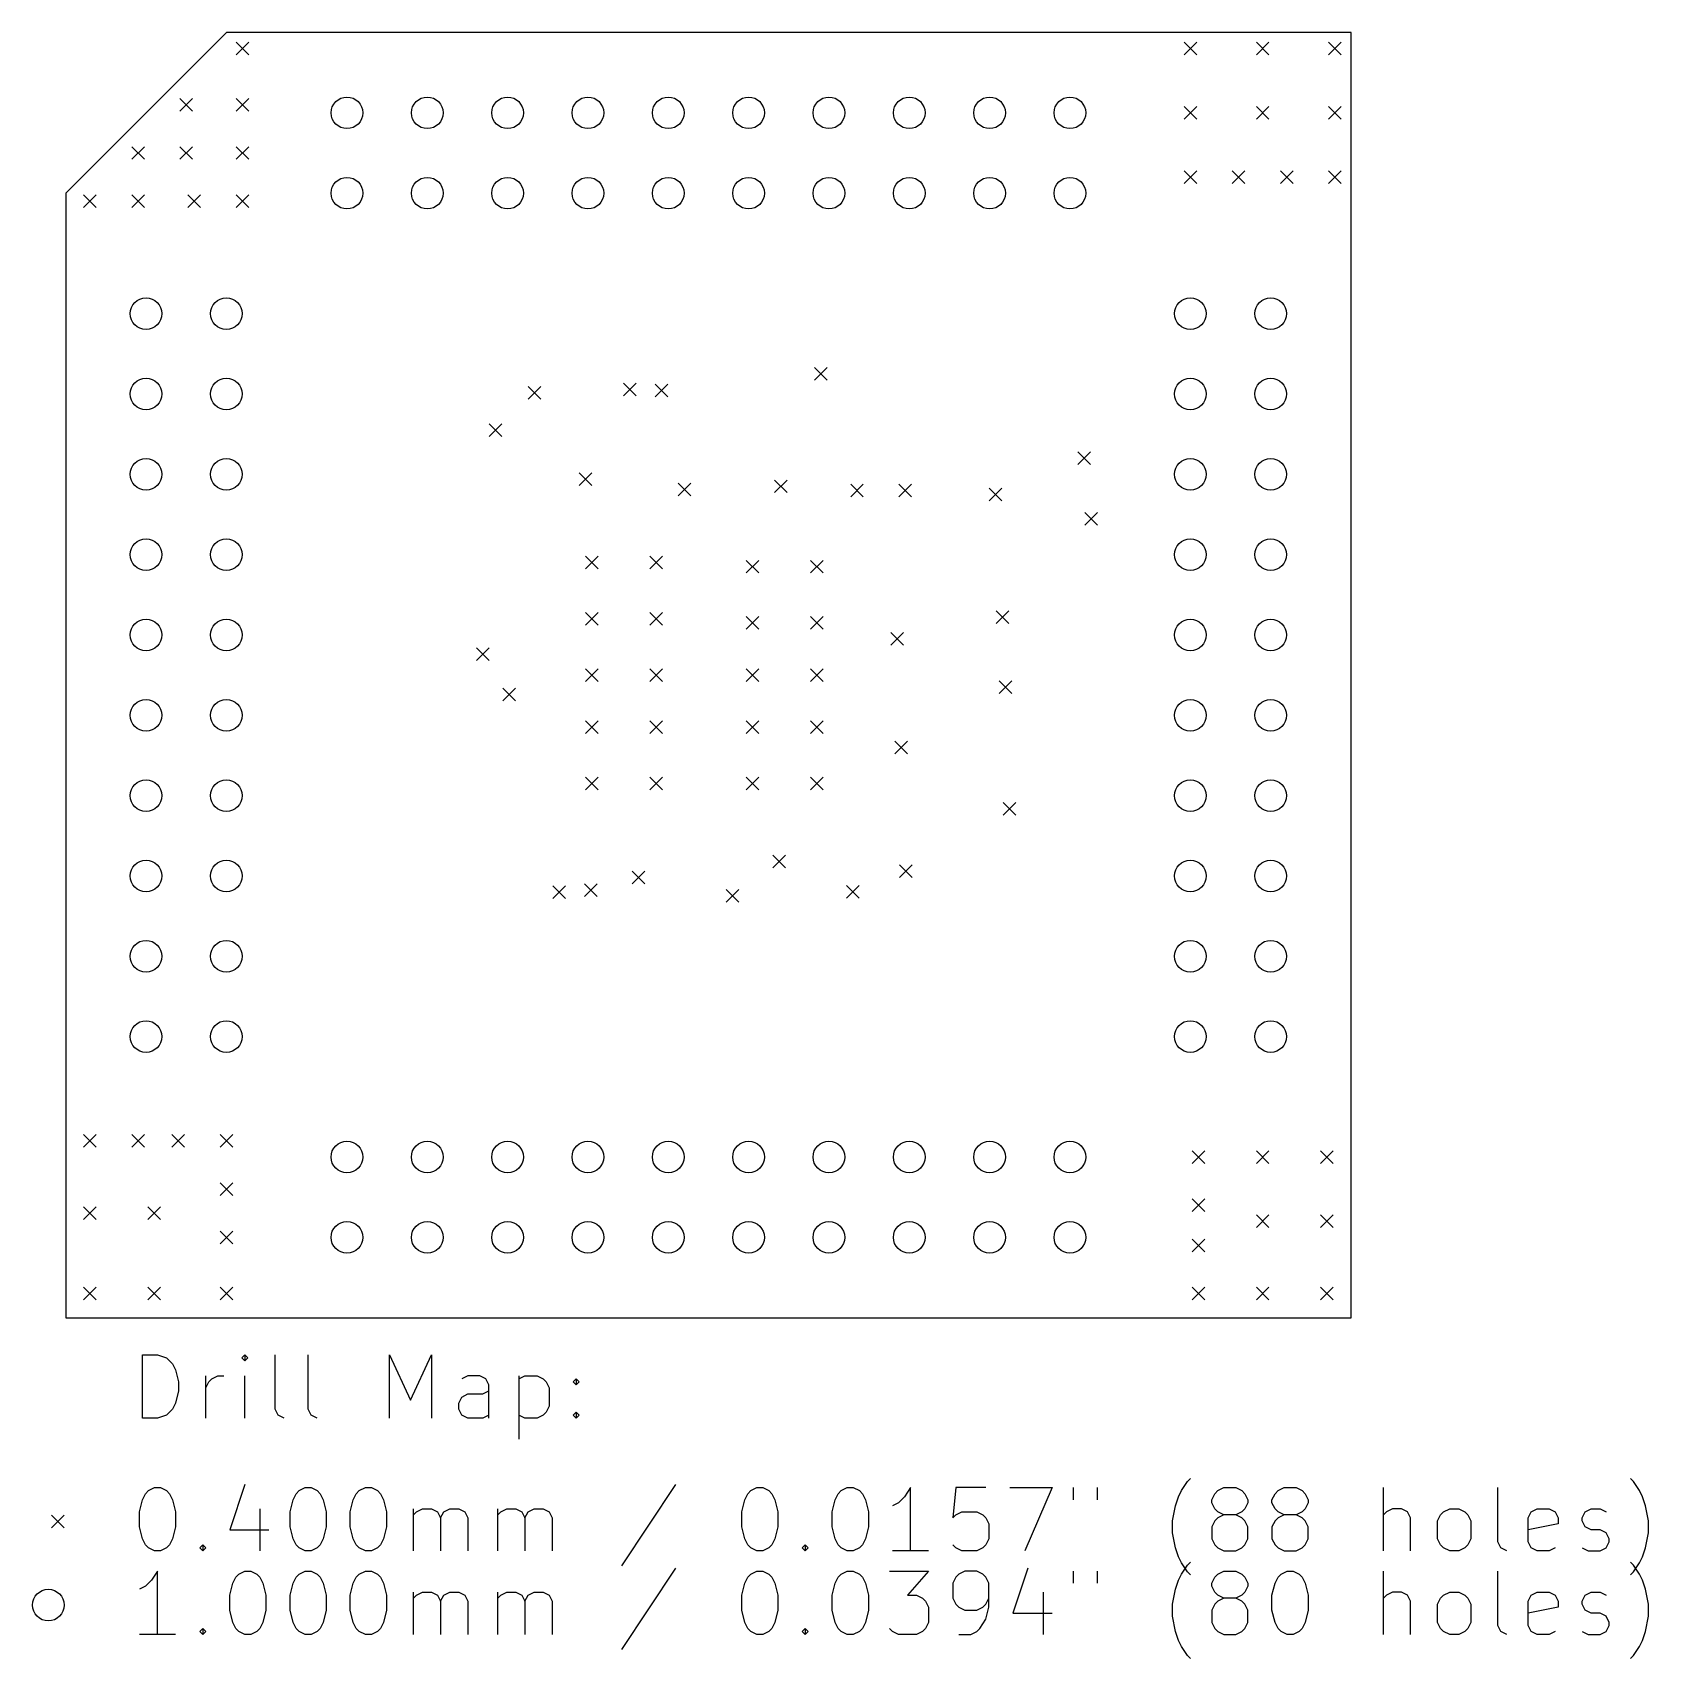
# Model space of a CAD drawing. Extents: x 164.1 to 215.1, y -108.6 to -57.1.
import ezdxf

# ---------------------------------------------------------------- set-up
doc = ezdxf.new("R2010")
doc.units = 0
doc.layers.add('BLACK', color=7, linetype='CONTINUOUS')

msp = doc.modelspace()

# ---------------------------------------------------------------- linework, layer by layer
at = {"layer": 'BLACK', "linetype": 'CONTINUOUS'}
for p, q in [((170.18, -57.15), (165.1, -62.23)), ((205.74, -57.15), (170.18, -57.15)), ((170.488, -57.458), (170.888, -57.858)), ((170.888, -57.458), (170.488, -57.858)), ((200.46, -57.458), (200.86, -57.858)), ((200.86, -57.458), (200.46, -57.858)), ((202.746, -57.458), (203.146, -57.858)), ((203.146, -57.458), (202.746, -57.858)), ((205.032, -57.458), (205.432, -57.858)), ((205.432, -57.458), (205.032, -57.858)), ((205.74, -97.79), (205.74, -57.15)), ((168.71, -59.236), (169.11, -59.636)), ((169.11, -59.236), (168.71, -59.636)), ((170.488, -59.236), (170.888, -59.636)), ((170.888, -59.236), (170.488, -59.636)), ((200.46, -59.49), (200.86, -59.89)), ((200.86, -59.49), (200.46, -59.89)), ((202.746, -59.49), (203.146, -59.89)), ((203.146, -59.49), (202.746, -59.89)), ((205.032, -59.49), (205.432, -59.89)), ((205.432, -59.49), (205.032, -59.89)), ((167.186, -60.76), (167.586, -61.16)), ((167.586, -60.76), (167.186, -61.16)), ((168.71, -60.76), (169.11, -61.16)), ((169.11, -60.76), (168.71, -61.16)), ((170.488, -60.76), (170.888, -61.16)), ((170.888, -60.76), (170.488, -61.16)), ((200.46, -61.522), (200.86, -61.922)), ((200.86, -61.522), (200.46, -61.922)), ((201.984, -61.522), (202.384, -61.922)), ((202.384, -61.522), (201.984, -61.922)), ((203.508, -61.522), (203.908, -61.922)), ((203.908, -61.522), (203.508, -61.922)), ((205.032, -61.522), (205.432, -61.922)), ((205.432, -61.522), (205.032, -61.922)), ((165.1, -62.23), (165.1, -97.79)), ((165.662, -62.284), (166.062, -62.684)), ((166.062, -62.284), (165.662, -62.684)), ((167.186, -62.284), (167.586, -62.684)), ((167.586, -62.284), (167.186, -62.684)), ((168.964, -62.284), (169.364, -62.684)), ((169.364, -62.284), (168.964, -62.684)), ((170.488, -62.284), (170.888, -62.684)), ((170.888, -62.284), (170.488, -62.684)), ((188.776, -67.745), (189.176, -68.145)), ((189.176, -67.745), (188.776, -68.145)), ((179.726, -68.3424), (180.126, -68.7424)), ((180.126, -68.3424), (179.726, -68.7424)), ((182.736, -68.2352), (183.136, -68.6352)), ((183.136, -68.2352), (182.736, -68.6352)), ((183.733, -68.2681), (184.133, -68.6681)), ((184.133, -68.2681), (183.733, -68.6681)), ((178.489, -69.523), (178.889, -69.923)), ((178.889, -69.523), (178.489, -69.923)), ((197.107, -70.412), (197.507, -70.812)), ((197.507, -70.412), (197.107, -70.812)), ((181.336, -71.0724), (181.736, -71.4724)), ((181.736, -71.0724), (181.336, -71.4724)), ((184.467, -71.404), (184.867, -71.804)), ((184.867, -71.404), (184.467, -71.804)), ((187.506, -71.301), (187.906, -71.701)), ((187.906, -71.301), (187.506, -71.701)), ((189.919, -71.428), (190.319, -71.828)), ((190.319, -71.428), (189.919, -71.828)), ((191.443, -71.428), (191.843, -71.828)), ((191.843, -71.428), (191.443, -71.828)), ((194.295, -71.555), (194.695, -71.955)), ((194.695, -71.555), (194.295, -71.955)), ((197.328, -72.3322), (197.728, -72.7322)), ((197.728, -72.3322), (197.328, -72.7322)), ((181.537, -73.714), (181.937, -74.114)), ((181.937, -73.714), (181.537, -74.114)), ((183.569, -73.714), (183.969, -74.114)), ((183.969, -73.714), (183.569, -74.114)), ((186.617, -73.841), (187.017, -74.241)), ((187.017, -73.841), (186.617, -74.241)), ((188.649, -73.841), (189.049, -74.241)), ((189.049, -73.841), (188.649, -74.241)), ((181.537, -75.492), (181.937, -75.892)), ((181.937, -75.492), (181.537, -75.892)), ((183.569, -75.492), (183.969, -75.892)), ((183.969, -75.492), (183.569, -75.892)), ((194.516, -75.4412), (194.916, -75.8412)), ((194.916, -75.4412), (194.516, -75.8412)), ((186.617, -75.619), (187.017, -76.019)), ((187.017, -75.619), (186.617, -76.019)), ((188.649, -75.619), (189.049, -76.019)), ((189.049, -75.619), (188.649, -76.019)), ((178.09, -76.6064), (178.49, -77.0064)), ((178.49, -76.6064), (178.09, -77.0064)), ((191.189, -76.127), (191.589, -76.527)), ((191.589, -76.127), (191.189, -76.527)), ((181.537, -77.27), (181.937, -77.67)), ((181.937, -77.27), (181.537, -77.67)), ((183.569, -77.27), (183.969, -77.67)), ((183.969, -77.27), (183.569, -77.67)), ((186.617, -77.27), (187.017, -77.67)), ((187.017, -77.27), (186.617, -77.67)), ((188.649, -77.27), (189.049, -77.67)), ((189.049, -77.27), (188.649, -77.67)), ((178.921, -77.8796), (179.321, -78.2796)), ((179.321, -77.8796), (178.921, -78.2796)), ((194.618, -77.651), (195.018, -78.051)), ((195.018, -77.651), (194.618, -78.051)), ((181.537, -78.921), (181.937, -79.321)), ((181.937, -78.921), (181.537, -79.321)), ((183.569, -78.921), (183.969, -79.321)), ((183.969, -78.921), (183.569, -79.321)), ((186.617, -78.921), (187.017, -79.321)), ((187.017, -78.921), (186.617, -79.321)), ((188.649, -78.921), (189.049, -79.321)), ((189.049, -78.921), (188.649, -79.321)), ((191.316, -79.556), (191.716, -79.956)), ((191.716, -79.556), (191.316, -79.956)), ((181.537, -80.699), (181.937, -81.099)), ((181.937, -80.699), (181.537, -81.099)), ((183.569, -80.699), (183.969, -81.099)), ((183.969, -80.699), (183.569, -81.099)), ((186.617, -80.699), (187.017, -81.099)), ((187.017, -80.699), (186.617, -81.099)), ((188.649, -80.699), (189.049, -81.099)), ((189.049, -80.699), (188.649, -81.099)), ((194.745, -81.495), (195.145, -81.895)), ((195.145, -81.495), (194.745, -81.895)), ((187.455, -83.1628), (187.855, -83.5628)), ((187.855, -83.1628), (187.455, -83.5628)), ((183.008, -83.6692), (183.408, -84.0692)), ((183.408, -83.6692), (183.008, -84.0692)), ((191.468, -83.4676), (191.868, -83.8676)), ((191.868, -83.4676), (191.468, -83.8676)), ((180.504, -84.1351), (180.904, -84.5351)), ((180.904, -84.1351), (180.504, -84.5351)), ((181.505, -84.0689), (181.905, -84.4689)), ((181.905, -84.0689), (181.505, -84.4689)), ((185.982, -84.255), (186.382, -84.655)), ((186.382, -84.255), (185.982, -84.655)), ((189.792, -84.128), (190.192, -84.528)), ((190.192, -84.128), (189.792, -84.528)), ((165.662, -92.002), (166.062, -92.402)), ((166.062, -92.002), (165.662, -92.402)), ((167.186, -92.002), (167.586, -92.402)), ((167.586, -92.002), (167.186, -92.402)), ((168.456, -92.002), (168.856, -92.402)), ((168.856, -92.002), (168.456, -92.402)), ((169.98, -92.002), (170.38, -92.402)), ((170.38, -92.002), (169.98, -92.402)), ((200.714, -92.51), (201.114, -92.91)), ((201.114, -92.51), (200.714, -92.91)), ((202.746, -92.51), (203.146, -92.91)), ((203.146, -92.51), (202.746, -92.91)), ((204.778, -92.51), (205.178, -92.91)), ((205.178, -92.51), (204.778, -92.91)), ((169.98, -93.526), (170.38, -93.926)), ((170.38, -93.526), (169.98, -93.926)), ((200.714, -94.034), (201.114, -94.434)), ((201.114, -94.034), (200.714, -94.434)), ((165.662, -94.288), (166.062, -94.688)), ((166.062, -94.288), (165.662, -94.688)), ((167.694, -94.288), (168.094, -94.688)), ((168.094, -94.288), (167.694, -94.688)), ((202.746, -94.542), (203.146, -94.942)), ((203.146, -94.542), (202.746, -94.942)), ((204.778, -94.542), (205.178, -94.942)), ((205.178, -94.542), (204.778, -94.942)), ((169.98, -95.05), (170.38, -95.45)), ((170.38, -95.05), (169.98, -95.45)), ((200.714, -95.304), (201.114, -95.704)), ((201.114, -95.304), (200.714, -95.704)), ((165.662, -96.828), (166.062, -97.228)), ((166.062, -96.828), (165.662, -97.228)), ((167.694, -96.828), (168.094, -97.228)), ((168.094, -96.828), (167.694, -97.228)), ((169.98, -96.828), (170.38, -97.228)), ((170.38, -96.828), (169.98, -97.228)), ((200.714, -96.828), (201.114, -97.228)), ((201.114, -96.828), (200.714, -97.228)), ((202.746, -96.828), (203.146, -97.228)), ((203.146, -96.828), (202.746, -97.228)), ((204.778, -96.828), (205.178, -97.228)), ((205.178, -96.828), (204.778, -97.228)), ((165.1, -97.79), (205.74, -97.79)), ((167.526, -100.965), (167.526, -98.9652)), ((167.526, -98.9652), (168.002, -98.9652)), ((168.002, -98.9652), (168.288, -99.0605)), ((168.288, -99.0605), (168.479, -99.251)), ((170.764, -98.9652), (170.669, -99.0605)), ((170.669, -99.0605), (170.764, -99.1557)), ((170.86, -99.0605), (170.764, -98.9652)), ((170.764, -98.9652), (170.764, -99.1557)), ((170.764, -99.1557), (170.86, -99.0605)), ((171.717, -100.68), (171.717, -98.9652)), ((172.764, -100.68), (172.764, -98.9652)), ((175.336, -100.965), (175.336, -98.9652)), ((175.336, -98.9652), (176.002, -100.394)), ((176.002, -100.394), (176.669, -98.9652)), ((176.669, -98.9652), (176.669, -100.965)), ((168.479, -99.251), (168.574, -99.4414)), ((168.574, -99.4414), (168.669, -99.8224)), ((169.526, -100.965), (169.526, -99.6319)), ((169.621, -99.8224), (169.717, -99.7271)), ((169.717, -99.7271), (169.907, -99.6319)), ((169.907, -99.6319), (170.098, -99.6319)), ((170.764, -100.965), (170.764, -99.6319)), ((177.812, -99.6319), (177.621, -99.7271)), ((178.193, -99.6319), (177.812, -99.6319)), ((178.383, -99.7271), (178.193, -99.6319)), ((178.479, -99.9176), (178.383, -99.7271)), ((179.431, -99.6319), (179.431, -101.632)), ((179.431, -99.7271), (179.621, -99.6319)), ((179.621, -99.6319), (180.002, -99.6319)), ((180.002, -99.6319), (180.193, -99.7271)), ((180.193, -99.7271), (180.288, -99.8224)), ((181.145, -99.8224), (181.24, -99.7271)), ((181.24, -99.7271), (181.336, -99.8224)), ((181.24, -99.7271), (181.24, -99.9176)), ((168.669, -100.108), (168.574, -100.489)), ((168.669, -99.8224), (168.669, -100.108)), ((169.526, -100.013), (169.621, -99.8224)), ((177.621, -100.299), (177.812, -100.203)), ((177.812, -100.203), (178.288, -100.203)), ((178.288, -100.203), (178.479, -100.108)), ((178.479, -100.965), (178.479, -99.9176)), ((180.288, -99.8224), (180.383, -100.013)), ((180.383, -100.013), (180.383, -100.584)), ((181.24, -99.9176), (181.145, -99.8224)), ((181.336, -99.8224), (181.24, -99.9176)), ((168.479, -100.68), (168.288, -100.87)), ((168.574, -100.489), (168.479, -100.68)), ((171.812, -100.87), (171.717, -100.68)), ((172.86, -100.87), (172.764, -100.68)), ((177.526, -100.489), (177.621, -100.299)), ((177.526, -100.68), (177.526, -100.489)), ((177.621, -100.87), (177.526, -100.68)), ((180.288, -100.775), (180.193, -100.87)), ((180.383, -100.584), (180.288, -100.775)), ((181.145, -100.87), (181.24, -100.775)), ((181.24, -100.775), (181.336, -100.87)), ((181.24, -100.775), (181.24, -100.965)), ((168.002, -100.965), (167.526, -100.965)), ((168.288, -100.87), (168.002, -100.965)), ((172.002, -100.965), (171.812, -100.87)), ((173.05, -100.965), (172.86, -100.87)), ((177.812, -100.965), (177.621, -100.87)), ((178.288, -100.965), (177.812, -100.965)), ((178.479, -100.87), (178.288, -100.965)), ((179.621, -100.965), (179.431, -100.87)), ((180.002, -100.965), (179.621, -100.965)), ((180.193, -100.87), (180.002, -100.965)), ((181.24, -100.965), (181.145, -100.87)), ((181.336, -100.87), (181.24, -100.965)), ((167.621, -103.356), (167.717, -103.26)), ((167.717, -103.26), (167.907, -103.165)), ((167.907, -103.165), (168.098, -103.165)), ((168.098, -103.165), (168.288, -103.26)), ((168.288, -103.26), (168.383, -103.356)), ((170.764, -103.07), (170.288, -104.499)), ((172.383, -103.356), (172.479, -103.26)), ((172.479, -103.26), (172.669, -103.165)), ((172.669, -103.165), (172.86, -103.165)), ((172.86, -103.165), (173.05, -103.26)), ((173.05, -103.26), (173.145, -103.356)), ((174.288, -103.356), (174.383, -103.26)), ((174.383, -103.26), (174.574, -103.165)), ((174.574, -103.165), (174.764, -103.165)), ((174.764, -103.165), (174.955, -103.26)), ((174.955, -103.26), (175.05, -103.356)), ((184.383, -103.07), (182.669, -105.641)), ((186.669, -103.356), (186.764, -103.26)), ((186.764, -103.26), (186.955, -103.165)), ((186.955, -103.165), (187.145, -103.165)), ((187.145, -103.165), (187.336, -103.26)), ((187.336, -103.26), (187.431, -103.356)), ((189.526, -103.356), (189.621, -103.26)), ((189.621, -103.26), (189.812, -103.165)), ((189.812, -103.165), (190.002, -103.165)), ((190.002, -103.165), (190.193, -103.26)), ((190.193, -103.26), (190.288, -103.356)), ((191.812, -103.165), (191.621, -103.451)), ((191.812, -105.165), (191.812, -103.165)), ((193.24, -103.165), (193.145, -104.118)), ((194.193, -103.165), (193.24, -103.165)), ((194.955, -103.165), (196.288, -103.165)), ((196.288, -103.165), (195.431, -105.165)), ((196.955, -103.165), (196.955, -103.546)), ((197.717, -103.165), (197.717, -103.546)), ((200.288, -103.451), (200.383, -103.26)), ((200.383, -103.26), (200.574, -102.975)), ((200.574, -102.975), (200.669, -102.88)), ((201.431, -103.356), (201.526, -103.26)), ((201.526, -103.26), (201.717, -103.165)), ((201.717, -103.165), (202.098, -103.165)), ((202.098, -103.165), (202.288, -103.26)), ((202.288, -103.26), (202.383, -103.356)), ((203.336, -103.356), (203.431, -103.26)), ((203.431, -103.26), (203.621, -103.165)), ((203.621, -103.165), (204.002, -103.165)), ((204.002, -103.165), (204.193, -103.26)), ((204.193, -103.26), (204.288, -103.356)), ((206.764, -105.165), (206.764, -103.165)), ((210.383, -104.88), (210.383, -103.165)), ((214.669, -102.975), (214.574, -102.88)), ((214.86, -103.26), (214.669, -102.975)), ((214.955, -103.451), (214.86, -103.26)), ((167.431, -103.927), (167.526, -103.546)), ((167.526, -103.546), (167.621, -103.356)), ((168.383, -103.356), (168.479, -103.546)), ((168.479, -103.546), (168.574, -103.927)), ((171.24, -103.832), (171.24, -105.165)), ((172.193, -103.927), (172.288, -103.546)), ((172.288, -103.546), (172.383, -103.356)), ((173.145, -103.356), (173.24, -103.546)), ((173.24, -103.546), (173.336, -103.927)), ((174.098, -103.927), (174.193, -103.546)), ((174.193, -103.546), (174.288, -103.356)), ((175.05, -103.356), (175.145, -103.546)), ((175.145, -103.546), (175.24, -103.927)), ((176.098, -105.165), (176.098, -103.832)), ((176.193, -103.927), (176.383, -103.832)), ((176.383, -103.832), (176.669, -103.832)), ((176.669, -103.832), (176.86, -103.927)), ((177.05, -103.927), (177.24, -103.832)), ((177.24, -103.832), (177.526, -103.832)), ((177.526, -103.832), (177.717, -103.927)), ((178.764, -105.165), (178.764, -103.832)), ((178.86, -103.927), (179.05, -103.832)), ((179.05, -103.832), (179.336, -103.832)), ((179.336, -103.832), (179.526, -103.927)), ((179.717, -103.927), (179.907, -103.832)), ((179.907, -103.832), (180.193, -103.832)), ((180.193, -103.832), (180.383, -103.927)), ((186.479, -103.927), (186.574, -103.546)), ((186.574, -103.546), (186.669, -103.356)), ((187.431, -103.356), (187.526, -103.546)), ((187.526, -103.546), (187.621, -103.927)), ((189.336, -103.927), (189.431, -103.546)), ((189.431, -103.546), (189.526, -103.356)), ((190.288, -103.356), (190.383, -103.546)), ((190.383, -103.546), (190.479, -103.927)), ((191.431, -103.641), (191.24, -103.737)), ((191.621, -103.451), (191.431, -103.641)), ((200.098, -104.213), (200.193, -103.737)), ((200.193, -103.737), (200.288, -103.451)), ((201.336, -103.546), (201.431, -103.356)), ((201.336, -103.641), (201.336, -103.546)), ((201.431, -103.832), (201.336, -103.641)), ((201.526, -103.927), (201.431, -103.832)), ((202.383, -103.832), (202.288, -103.927)), ((202.383, -103.356), (202.479, -103.546)), ((202.479, -103.641), (202.383, -103.832)), ((202.479, -103.546), (202.479, -103.641)), ((203.24, -103.546), (203.336, -103.356)), ((203.24, -103.641), (203.24, -103.546)), ((203.336, -103.832), (203.24, -103.641)), ((203.431, -103.927), (203.336, -103.832)), ((204.288, -103.832), (204.193, -103.927)), ((204.288, -103.356), (204.383, -103.546)), ((204.383, -103.641), (204.288, -103.832)), ((204.383, -103.546), (204.383, -103.641)), ((207.05, -103.832), (206.86, -103.927)), ((207.336, -103.832), (207.05, -103.832)), ((207.526, -103.927), (207.336, -103.832)), ((208.669, -103.927), (208.86, -103.832)), ((208.86, -103.832), (209.145, -103.832)), ((209.145, -103.832), (209.336, -103.927)), ((211.431, -103.927), (211.621, -103.832)), ((211.621, -103.832), (212.002, -103.832)), ((212.002, -103.832), (212.193, -103.927)), ((213.145, -103.927), (213.336, -103.832)), ((213.336, -103.832), (213.621, -103.832)), ((213.621, -103.832), (213.812, -103.927)), ((215.05, -103.737), (214.955, -103.451)), ((215.145, -104.213), (215.05, -103.737)), ((164.65, -104.04), (165.05, -104.44)), ((165.05, -104.04), (164.65, -104.44)), ((167.431, -104.403), (167.431, -103.927)), ((168.574, -103.927), (168.574, -104.403)), ((172.193, -104.403), (172.193, -103.927)), ((173.336, -103.927), (173.336, -104.403)), ((174.098, -104.403), (174.098, -103.927)), ((175.24, -103.927), (175.24, -104.403)), ((176.098, -104.022), (176.193, -103.927)), ((176.86, -103.927), (176.955, -104.118)), ((176.955, -104.118), (177.05, -103.927)), ((176.955, -104.118), (176.955, -105.165)), ((177.717, -103.927), (177.812, -104.118)), ((177.812, -104.118), (177.812, -105.165)), ((178.764, -104.022), (178.86, -103.927)), ((179.526, -103.927), (179.621, -104.118)), ((179.621, -104.118), (179.717, -103.927)), ((179.621, -104.118), (179.621, -105.165)), ((180.383, -103.927), (180.479, -104.118)), ((180.479, -104.118), (180.479, -105.165)), ((186.479, -104.403), (186.479, -103.927)), ((187.621, -103.927), (187.621, -104.403)), ((189.336, -104.403), (189.336, -103.927)), ((190.479, -103.927), (190.479, -104.403)), ((193.145, -104.118), (193.24, -104.022)), ((193.24, -104.022), (193.431, -103.927)), ((193.431, -103.927), (193.907, -103.927)), ((193.907, -103.927), (194.098, -104.022)), ((194.098, -104.022), (194.193, -104.118)), ((194.193, -104.118), (194.288, -104.308)), ((194.288, -104.308), (194.288, -104.784)), ((200.098, -104.594), (200.098, -104.213)), ((201.431, -104.213), (201.336, -104.403)), ((201.526, -104.118), (201.431, -104.213)), ((201.717, -104.022), (201.526, -103.927)), ((201.717, -104.022), (201.526, -104.118)), ((202.098, -104.022), (201.717, -104.022)), ((202.288, -103.927), (202.098, -104.022)), ((202.288, -104.118), (202.098, -104.022)), ((202.383, -104.213), (202.288, -104.118)), ((202.479, -104.403), (202.383, -104.213)), ((203.336, -104.213), (203.24, -104.403)), ((203.431, -104.118), (203.336, -104.213)), ((203.621, -104.022), (203.431, -103.927)), ((203.621, -104.022), (203.431, -104.118)), ((204.002, -104.022), (203.621, -104.022)), ((204.193, -103.927), (204.002, -104.022)), ((204.193, -104.118), (204.002, -104.022)), ((204.288, -104.213), (204.193, -104.118)), ((204.383, -104.403), (204.288, -104.213)), ((206.86, -103.927), (206.764, -104.022)), ((207.621, -104.118), (207.526, -103.927)), ((207.621, -105.165), (207.621, -104.118)), ((208.479, -104.213), (208.574, -104.022)), ((208.479, -104.784), (208.479, -104.213)), ((208.574, -104.022), (208.669, -103.927)), ((209.336, -103.927), (209.431, -104.022)), ((209.431, -104.022), (209.526, -104.213)), ((209.526, -104.213), (209.526, -104.784)), ((211.336, -104.118), (211.431, -103.927)), ((211.336, -104.88), (211.336, -104.118)), ((212.288, -104.308), (211.336, -104.499)), ((212.193, -103.927), (212.288, -104.118)), ((212.288, -104.118), (212.288, -104.308)), ((213.05, -104.118), (213.145, -103.927)), ((213.05, -104.213), (213.05, -104.118)), ((213.145, -104.403), (213.05, -104.213)), ((215.145, -104.594), (215.145, -104.213)), ((167.526, -104.784), (167.431, -104.403)), ((167.621, -104.975), (167.526, -104.784)), ((168.479, -104.784), (168.383, -104.975)), ((168.574, -104.403), (168.479, -104.784)), ((170.288, -104.499), (171.526, -104.499)), ((172.288, -104.784), (172.193, -104.403)), ((172.383, -104.975), (172.288, -104.784)), ((173.24, -104.784), (173.145, -104.975)), ((173.336, -104.403), (173.24, -104.784)), ((174.193, -104.784), (174.098, -104.403)), ((174.288, -104.975), (174.193, -104.784)), ((175.145, -104.784), (175.05, -104.975)), ((175.24, -104.403), (175.145, -104.784)), ((186.574, -104.784), (186.479, -104.403)), ((186.669, -104.975), (186.574, -104.784)), ((187.526, -104.784), (187.431, -104.975)), ((187.621, -104.403), (187.526, -104.784)), ((189.431, -104.784), (189.336, -104.403)), ((189.526, -104.975), (189.431, -104.784)), ((190.383, -104.784), (190.288, -104.975)), ((190.479, -104.403), (190.383, -104.784)), ((194.288, -104.784), (194.193, -104.975)), ((200.193, -105.07), (200.098, -104.594)), ((201.336, -104.403), (201.336, -104.784)), ((201.336, -104.784), (201.431, -104.975)), ((202.383, -104.975), (202.479, -104.784)), ((202.479, -104.784), (202.479, -104.403)), ((203.24, -104.403), (203.24, -104.784)), ((203.24, -104.784), (203.336, -104.975)), ((204.288, -104.975), (204.383, -104.784)), ((204.383, -104.784), (204.383, -104.403)), ((208.574, -104.975), (208.479, -104.784)), ((209.526, -104.784), (209.431, -104.975)), ((210.479, -105.07), (210.383, -104.88)), ((211.431, -105.07), (211.336, -104.88)), ((213.336, -104.499), (213.145, -104.403)), ((213.621, -104.499), (213.336, -104.499)), ((213.812, -104.594), (213.621, -104.499)), ((213.907, -104.784), (213.812, -104.594)), ((213.812, -105.07), (213.907, -104.88)), ((213.907, -104.88), (213.907, -104.784)), ((215.05, -105.07), (215.145, -104.594)), ((167.717, -105.07), (167.621, -104.975)), ((167.907, -105.165), (167.717, -105.07)), ((168.098, -105.165), (167.907, -105.165)), ((168.288, -105.07), (168.098, -105.165)), ((168.383, -104.975), (168.288, -105.07)), ((169.336, -105.07), (169.431, -104.975)), ((169.431, -105.165), (169.336, -105.07)), ((169.431, -104.975), (169.526, -105.07)), ((169.431, -104.975), (169.431, -105.165)), ((169.526, -105.07), (169.431, -105.165)), ((172.479, -105.07), (172.383, -104.975)), ((172.669, -105.165), (172.479, -105.07)), ((172.86, -105.165), (172.669, -105.165)), ((173.05, -105.07), (172.86, -105.165)), ((173.145, -104.975), (173.05, -105.07)), ((174.383, -105.07), (174.288, -104.975)), ((174.574, -105.165), (174.383, -105.07)), ((174.764, -105.165), (174.574, -105.165)), ((174.955, -105.07), (174.764, -105.165)), ((175.05, -104.975), (174.955, -105.07)), ((186.764, -105.07), (186.669, -104.975)), ((186.955, -105.165), (186.764, -105.07)), ((187.145, -105.165), (186.955, -105.165)), ((187.336, -105.07), (187.145, -105.165)), ((187.431, -104.975), (187.336, -105.07)), ((188.383, -105.07), (188.479, -104.975)), ((188.479, -105.165), (188.383, -105.07)), ((188.479, -104.975), (188.574, -105.07)), ((188.479, -104.975), (188.479, -105.165)), ((188.574, -105.07), (188.479, -105.165)), ((189.621, -105.07), (189.526, -104.975)), ((189.812, -105.165), (189.621, -105.07)), ((190.002, -105.165), (189.812, -105.165)), ((190.193, -105.07), (190.002, -105.165)), ((190.288, -104.975), (190.193, -105.07)), ((192.383, -105.165), (191.24, -105.165)), ((193.24, -105.07), (193.145, -104.975)), ((193.431, -105.165), (193.24, -105.07)), ((193.907, -105.165), (193.431, -105.165)), ((194.098, -105.07), (193.907, -105.165)), ((194.193, -104.975), (194.098, -105.07)), ((200.288, -105.356), (200.193, -105.07)), ((200.383, -105.546), (200.288, -105.356)), ((201.431, -104.975), (201.526, -105.07)), ((201.526, -105.07), (201.717, -105.165)), ((201.717, -105.165), (202.098, -105.165)), ((202.098, -105.165), (202.288, -105.07)), ((202.288, -105.07), (202.383, -104.975)), ((203.336, -104.975), (203.431, -105.07)), ((203.431, -105.07), (203.621, -105.165)), ((203.621, -105.165), (204.002, -105.165)), ((204.002, -105.165), (204.193, -105.07)), ((204.193, -105.07), (204.288, -104.975)), ((208.669, -105.07), (208.574, -104.975)), ((208.86, -105.165), (208.669, -105.07)), ((209.145, -105.165), (208.86, -105.165)), ((209.336, -105.07), (209.145, -105.165)), ((209.431, -104.975), (209.336, -105.07)), ((210.669, -105.165), (210.479, -105.07)), ((211.621, -105.165), (211.431, -105.07)), ((212.002, -105.165), (211.621, -105.165)), ((212.193, -105.07), (212.002, -105.165)), ((213.05, -105.07), (213.24, -105.165)), ((213.24, -105.165), (213.621, -105.165)), ((213.621, -105.165), (213.812, -105.07)), ((214.86, -105.546), (214.955, -105.356)), ((214.955, -105.356), (215.05, -105.07)), ((168.002, -105.805), (167.812, -106.091)), ((168.002, -107.805), (168.002, -105.805)), ((170.479, -105.996), (170.574, -105.9)), ((170.574, -105.9), (170.764, -105.805)), ((170.764, -105.805), (170.955, -105.805)), ((170.955, -105.805), (171.145, -105.9)), ((171.145, -105.9), (171.24, -105.996)), ((172.383, -105.996), (172.479, -105.9)), ((172.479, -105.9), (172.669, -105.805)), ((172.669, -105.805), (172.86, -105.805)), ((172.86, -105.805), (173.05, -105.9)), ((173.05, -105.9), (173.145, -105.996)), ((174.288, -105.996), (174.383, -105.9)), ((174.383, -105.9), (174.574, -105.805)), ((174.574, -105.805), (174.764, -105.805)), ((174.764, -105.805), (174.955, -105.9)), ((174.955, -105.9), (175.05, -105.996)), ((184.383, -105.71), (182.669, -108.281)), ((186.669, -105.996), (186.764, -105.9)), ((186.764, -105.9), (186.955, -105.805)), ((186.955, -105.805), (187.145, -105.805)), ((187.145, -105.805), (187.336, -105.9)), ((187.336, -105.9), (187.431, -105.996)), ((189.526, -105.996), (189.621, -105.9)), ((189.621, -105.9), (189.812, -105.805)), ((189.812, -105.805), (190.002, -105.805)), ((190.002, -105.805), (190.193, -105.9)), ((190.193, -105.9), (190.288, -105.996)), ((191.145, -105.805), (192.383, -105.805)), ((192.383, -105.805), (191.717, -106.567)), ((193.336, -105.9), (193.24, -105.996)), ((193.526, -105.805), (193.336, -105.9)), ((193.907, -105.805), (193.526, -105.805)), ((194.098, -105.9), (193.907, -105.805)), ((194.193, -105.996), (194.098, -105.9)), ((195.526, -105.71), (195.05, -107.139)), ((196.955, -105.805), (196.955, -106.186)), ((197.717, -105.805), (197.717, -106.186)), ((200.288, -106.091), (200.383, -105.9)), ((200.574, -105.832), (200.383, -105.546)), ((200.383, -105.9), (200.574, -105.615)), ((200.574, -105.615), (200.669, -105.52)), ((200.669, -105.927), (200.574, -105.832)), ((201.431, -105.996), (201.526, -105.9)), ((201.526, -105.9), (201.717, -105.805)), ((201.717, -105.805), (202.098, -105.805)), ((202.098, -105.805), (202.288, -105.9)), ((202.288, -105.9), (202.383, -105.996)), ((203.431, -105.996), (203.526, -105.9)), ((203.526, -105.9), (203.717, -105.805)), ((203.717, -105.805), (203.907, -105.805)), ((203.907, -105.805), (204.098, -105.9)), ((204.098, -105.9), (204.193, -105.996)), ((206.764, -107.805), (206.764, -105.805)), ((210.383, -107.52), (210.383, -105.805)), ((214.669, -105.615), (214.574, -105.52)), ((214.574, -105.927), (214.669, -105.832)), ((214.669, -105.832), (214.86, -105.546)), ((214.86, -105.9), (214.669, -105.615)), ((214.955, -106.091), (214.86, -105.9)), ((167.621, -106.281), (167.431, -106.377)), ((167.812, -106.091), (167.621, -106.281)), ((170.288, -106.567), (170.383, -106.186)), ((170.383, -106.186), (170.479, -105.996)), ((171.24, -105.996), (171.336, -106.186)), ((171.336, -106.186), (171.431, -106.567)), ((172.193, -106.567), (172.288, -106.186)), ((172.288, -106.186), (172.383, -105.996)), ((173.145, -105.996), (173.24, -106.186)), ((173.24, -106.186), (173.336, -106.567)), ((174.098, -106.567), (174.193, -106.186)), ((174.193, -106.186), (174.288, -105.996)), ((175.05, -105.996), (175.145, -106.186)), ((175.145, -106.186), (175.24, -106.567)), ((186.479, -106.567), (186.574, -106.186)), ((186.574, -106.186), (186.669, -105.996)), ((187.431, -105.996), (187.526, -106.186)), ((187.526, -106.186), (187.621, -106.567)), ((189.336, -106.567), (189.431, -106.186)), ((189.431, -106.186), (189.526, -105.996)), ((190.288, -105.996), (190.383, -106.186)), ((190.383, -106.186), (190.479, -106.567)), ((193.24, -105.996), (193.145, -106.186)), ((193.145, -106.186), (193.145, -106.662)), ((194.288, -106.186), (194.193, -105.996)), ((194.288, -106.948), (194.288, -106.186)), ((200.098, -106.853), (200.193, -106.377)), ((200.193, -106.377), (200.288, -106.091)), ((201.336, -106.186), (201.431, -105.996)), ((201.336, -106.281), (201.336, -106.186)), ((201.431, -106.472), (201.336, -106.281)), ((202.383, -105.996), (202.479, -106.186)), ((202.479, -106.281), (202.383, -106.472)), ((202.479, -106.186), (202.479, -106.281)), ((203.24, -106.567), (203.336, -106.186)), ((203.336, -106.186), (203.431, -105.996)), ((204.193, -105.996), (204.288, -106.186)), ((204.288, -106.186), (204.383, -106.567)), ((215.05, -106.377), (214.955, -106.091)), ((215.145, -106.853), (215.05, -106.377)), ((170.288, -107.043), (170.288, -106.567)), ((171.431, -106.567), (171.431, -107.043)), ((172.193, -107.043), (172.193, -106.567)), ((173.336, -106.567), (173.336, -107.043)), ((174.098, -107.043), (174.098, -106.567)), ((175.24, -106.567), (175.24, -107.043)), ((176.098, -107.805), (176.098, -106.472)), ((176.098, -106.662), (176.193, -106.567)), ((176.193, -106.567), (176.383, -106.472)), ((176.383, -106.472), (176.669, -106.472)), ((176.669, -106.472), (176.86, -106.567)), ((176.86, -106.567), (176.955, -106.758)), ((176.955, -106.758), (177.05, -106.567)), ((176.955, -106.758), (176.955, -107.805)), ((177.05, -106.567), (177.24, -106.472)), ((177.24, -106.472), (177.526, -106.472)), ((177.526, -106.472), (177.717, -106.567)), ((177.717, -106.567), (177.812, -106.758)), ((177.812, -106.758), (177.812, -107.805)), ((178.764, -107.805), (178.764, -106.472)), ((178.764, -106.662), (178.86, -106.567)), ((178.86, -106.567), (179.05, -106.472)), ((179.05, -106.472), (179.336, -106.472)), ((179.336, -106.472), (179.526, -106.567)), ((179.526, -106.567), (179.621, -106.758)), ((179.621, -106.758), (179.717, -106.567)), ((179.621, -106.758), (179.621, -107.805)), ((179.717, -106.567), (179.907, -106.472)), ((179.907, -106.472), (180.193, -106.472)), ((180.193, -106.472), (180.383, -106.567)), ((180.383, -106.567), (180.479, -106.758)), ((180.479, -106.758), (180.479, -107.805)), ((186.479, -107.043), (186.479, -106.567)), ((187.621, -106.567), (187.621, -107.043)), ((189.336, -107.043), (189.336, -106.567)), ((190.479, -106.567), (190.479, -107.043)), ((191.717, -106.567), (192.002, -106.567)), ((192.002, -106.567), (192.193, -106.662)), ((192.193, -106.662), (192.288, -106.758)), ((192.288, -106.758), (192.383, -106.948)), ((193.145, -106.662), (193.24, -106.853)), ((193.24, -106.853), (193.336, -106.948)), ((194.098, -106.948), (194.193, -106.853)), ((194.193, -106.853), (194.288, -106.662)), ((196.002, -106.472), (196.002, -107.805)), ((200.098, -107.234), (200.098, -106.853)), ((201.431, -106.853), (201.336, -107.043)), ((201.526, -106.567), (201.431, -106.472)), ((201.526, -106.758), (201.431, -106.853)), ((201.717, -106.662), (201.526, -106.567)), ((201.717, -106.662), (201.526, -106.758)), ((202.098, -106.662), (201.717, -106.662)), ((202.288, -106.567), (202.098, -106.662)), ((202.288, -106.758), (202.098, -106.662)), ((202.383, -106.472), (202.288, -106.567)), ((202.383, -106.853), (202.288, -106.758)), ((202.479, -107.043), (202.383, -106.853)), ((203.24, -107.043), (203.24, -106.567)), ((204.383, -106.567), (204.383, -107.043)), ((206.86, -106.567), (206.764, -106.662)), ((207.05, -106.472), (206.86, -106.567)), ((207.336, -106.472), (207.05, -106.472)), ((207.526, -106.567), (207.336, -106.472)), ((207.621, -106.758), (207.526, -106.567)), ((207.621, -107.805), (207.621, -106.758)), ((208.479, -106.853), (208.574, -106.662)), ((208.479, -107.424), (208.479, -106.853)), ((208.574, -106.662), (208.669, -106.567)), ((208.669, -106.567), (208.86, -106.472)), ((208.86, -106.472), (209.145, -106.472)), ((209.145, -106.472), (209.336, -106.567)), ((209.336, -106.567), (209.431, -106.662)), ((209.431, -106.662), (209.526, -106.853)), ((209.526, -106.853), (209.526, -107.424)), ((211.336, -106.758), (211.431, -106.567)), ((211.336, -107.52), (211.336, -106.758)), ((211.431, -106.567), (211.621, -106.472)), ((211.621, -106.472), (212.002, -106.472)), ((212.002, -106.472), (212.193, -106.567)), ((212.193, -106.567), (212.288, -106.758)), ((212.288, -106.758), (212.288, -106.948)), ((213.05, -106.758), (213.145, -106.567)), ((213.05, -106.853), (213.05, -106.758)), ((213.145, -107.043), (213.05, -106.853)), ((213.145, -106.567), (213.336, -106.472)), ((213.336, -106.472), (213.621, -106.472)), ((213.621, -106.472), (213.812, -106.567)), ((215.145, -107.234), (215.145, -106.853)), ((170.383, -107.424), (170.288, -107.043)), ((170.479, -107.615), (170.383, -107.424)), ((171.336, -107.424), (171.24, -107.615)), ((171.431, -107.043), (171.336, -107.424)), ((172.288, -107.424), (172.193, -107.043)), ((172.383, -107.615), (172.288, -107.424)), ((173.24, -107.424), (173.145, -107.615)), ((173.336, -107.043), (173.24, -107.424)), ((174.193, -107.424), (174.098, -107.043)), ((174.288, -107.615), (174.193, -107.424)), ((175.145, -107.424), (175.05, -107.615)), ((175.24, -107.043), (175.145, -107.424)), ((186.574, -107.424), (186.479, -107.043)), ((186.669, -107.615), (186.574, -107.424)), ((187.526, -107.424), (187.431, -107.615)), ((187.621, -107.043), (187.526, -107.424)), ((189.431, -107.424), (189.336, -107.043)), ((189.526, -107.615), (189.431, -107.424)), ((190.383, -107.424), (190.288, -107.615)), ((190.479, -107.043), (190.383, -107.424)), ((192.383, -107.424), (192.288, -107.615)), ((192.383, -106.948), (192.383, -107.424)), ((193.336, -106.948), (193.526, -107.043)), ((193.526, -107.043), (193.907, -107.043)), ((193.907, -107.043), (194.098, -106.948)), ((194.002, -107.615), (194.193, -107.329)), ((194.193, -107.329), (194.288, -106.948)), ((195.05, -107.139), (196.288, -107.139)), ((200.193, -107.71), (200.098, -107.234)), ((201.336, -107.043), (201.336, -107.424)), ((201.336, -107.424), (201.431, -107.615)), ((202.383, -107.615), (202.479, -107.424)), ((202.479, -107.424), (202.479, -107.043)), ((203.336, -107.424), (203.24, -107.043)), ((203.431, -107.615), (203.336, -107.424)), ((204.288, -107.424), (204.193, -107.615)), ((204.383, -107.043), (204.288, -107.424)), ((208.574, -107.615), (208.479, -107.424)), ((209.526, -107.424), (209.431, -107.615)), ((212.288, -106.948), (211.336, -107.139)), ((213.336, -107.139), (213.145, -107.043)), ((213.621, -107.139), (213.336, -107.139)), ((213.812, -107.234), (213.621, -107.139)), ((213.907, -107.424), (213.812, -107.234)), ((213.907, -107.52), (213.907, -107.424)), ((215.05, -107.71), (215.145, -107.234)), ((168.574, -107.805), (167.431, -107.805)), ((169.336, -107.71), (169.431, -107.615)), ((169.431, -107.805), (169.336, -107.71)), ((169.431, -107.615), (169.526, -107.71)), ((169.431, -107.615), (169.431, -107.805)), ((169.526, -107.71), (169.431, -107.805)), ((170.574, -107.71), (170.479, -107.615)), ((170.764, -107.805), (170.574, -107.71)), ((170.955, -107.805), (170.764, -107.805)), ((171.145, -107.71), (170.955, -107.805)), ((171.24, -107.615), (171.145, -107.71)), ((172.479, -107.71), (172.383, -107.615)), ((172.669, -107.805), (172.479, -107.71)), ((172.86, -107.805), (172.669, -107.805)), ((173.05, -107.71), (172.86, -107.805)), ((173.145, -107.615), (173.05, -107.71)), ((174.383, -107.71), (174.288, -107.615)), ((174.574, -107.805), (174.383, -107.71)), ((174.764, -107.805), (174.574, -107.805)), ((174.955, -107.71), (174.764, -107.805)), ((175.05, -107.615), (174.955, -107.71)), ((186.764, -107.71), (186.669, -107.615)), ((186.955, -107.805), (186.764, -107.71)), ((187.145, -107.805), (186.955, -107.805)), ((187.336, -107.71), (187.145, -107.805)), ((187.431, -107.615), (187.336, -107.71)), ((188.383, -107.71), (188.479, -107.615)), ((188.479, -107.805), (188.383, -107.71)), ((188.479, -107.615), (188.574, -107.71)), ((188.479, -107.615), (188.479, -107.805)), ((188.574, -107.71), (188.479, -107.805)), ((189.621, -107.71), (189.526, -107.615)), ((189.812, -107.805), (189.621, -107.71)), ((190.002, -107.805), (189.812, -107.805)), ((190.193, -107.71), (190.002, -107.805)), ((190.288, -107.615), (190.193, -107.71)), ((191.24, -107.71), (191.145, -107.615)), ((191.431, -107.805), (191.24, -107.71)), ((192.002, -107.805), (191.431, -107.805)), ((192.193, -107.71), (192.002, -107.805)), ((192.288, -107.615), (192.193, -107.71)), ((193.336, -107.805), (193.717, -107.805)), ((193.717, -107.805), (193.907, -107.71)), ((193.907, -107.71), (194.002, -107.615)), ((200.288, -107.996), (200.193, -107.71)), ((201.431, -107.615), (201.526, -107.71)), ((201.526, -107.71), (201.717, -107.805)), ((201.717, -107.805), (202.098, -107.805)), ((202.098, -107.805), (202.288, -107.71)), ((202.288, -107.71), (202.383, -107.615)), ((203.526, -107.71), (203.431, -107.615)), ((203.717, -107.805), (203.526, -107.71)), ((203.907, -107.805), (203.717, -107.805)), ((204.098, -107.71), (203.907, -107.805)), ((204.193, -107.615), (204.098, -107.71)), ((208.669, -107.71), (208.574, -107.615)), ((208.86, -107.805), (208.669, -107.71)), ((209.145, -107.805), (208.86, -107.805)), ((209.336, -107.71), (209.145, -107.805)), ((209.431, -107.615), (209.336, -107.71)), ((210.479, -107.71), (210.383, -107.52)), ((210.669, -107.805), (210.479, -107.71)), ((211.431, -107.71), (211.336, -107.52)), ((211.621, -107.805), (211.431, -107.71)), ((212.002, -107.805), (211.621, -107.805)), ((212.193, -107.71), (212.002, -107.805)), ((213.05, -107.71), (213.24, -107.805)), ((213.24, -107.805), (213.621, -107.805)), ((213.621, -107.805), (213.812, -107.71)), ((213.812, -107.71), (213.907, -107.52)), ((214.955, -107.996), (215.05, -107.71)), ((200.383, -108.186), (200.288, -107.996)), ((200.574, -108.472), (200.383, -108.186)), ((200.669, -108.567), (200.574, -108.472)), ((214.574, -108.567), (214.669, -108.472)), ((214.669, -108.472), (214.86, -108.186)), ((214.86, -108.186), (214.955, -107.996))]:
    msp.add_line(p, q, dxfattribs=at)
at = {"layer": 'BLACK'}
for centre in [(173.99, -59.69), (176.53, -59.69), (179.07, -59.69), (181.61, -59.69), (184.15, -59.69), (186.69, -59.69), (189.23, -59.69), (191.77, -59.69), (194.31, -59.69), (196.85, -59.69), (173.99, -62.23), (176.53, -62.23), (179.07, -62.23), (181.61, -62.23), (184.15, -62.23), (186.69, -62.23), (189.23, -62.23), (191.77, -62.23), (194.31, -62.23), (196.85, -62.23), (167.64, -66.04), (170.18, -66.04), (200.66, -66.04), (203.2, -66.04), (167.64, -68.58), (170.18, -68.58), (200.66, -68.58), (203.2, -68.58), (167.64, -71.12), (170.18, -71.12), (200.66, -71.12), (203.2, -71.12), (167.64, -73.66), (170.18, -73.66), (200.66, -73.66), (203.2, -73.66), (167.64, -76.2), (170.18, -76.2), (200.66, -76.2), (203.2, -76.2), (167.64, -78.74), (170.18, -78.74), (200.66, -78.74), (203.2, -78.74), (167.64, -81.28), (170.18, -81.28), (200.66, -81.28), (203.2, -81.28), (167.64, -83.82), (170.18, -83.82), (200.66, -83.82), (203.2, -83.82), (167.64, -86.36), (170.18, -86.36), (200.66, -86.36), (203.2, -86.36), (167.64, -88.9), (170.18, -88.9), (200.66, -88.9), (203.2, -88.9), (173.99, -92.71), (176.53, -92.71), (179.07, -92.71), (181.61, -92.71), (184.15, -92.71), (186.69, -92.71), (189.23, -92.71), (191.77, -92.71), (194.31, -92.71), (196.85, -92.71), (173.99, -95.25), (176.53, -95.25), (179.07, -95.25), (181.61, -95.25), (184.15, -95.25), (186.69, -95.25), (189.23, -95.25), (191.77, -95.25), (194.31, -95.25), (196.85, -95.25), (164.55, -106.88)]:
    msp.add_circle(centre, 0.5, dxfattribs=at)

doc.saveas('drawing.dxf')
